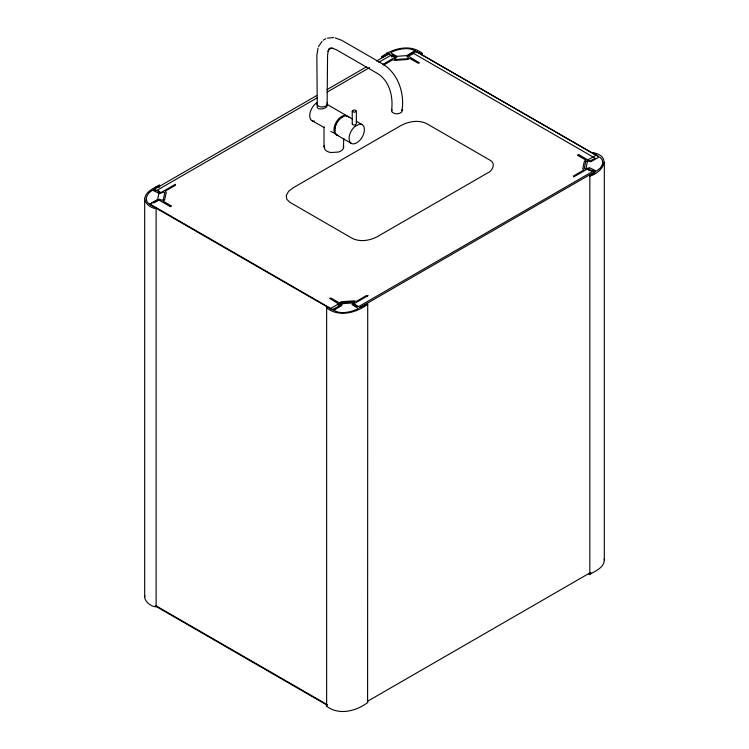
<?xml version="1.0" encoding="UTF-8"?>
<svg xmlns="http://www.w3.org/2000/svg" width="749" height="749" viewBox="0 0 749 749"><rect width="100%" height="100%" fill="white"/><g stroke="black" fill="none" stroke-linecap="round" stroke-linejoin="round"><path stroke-width="1.12" d="M144.679 199.037C145.259 203.934 151.064 208.185 155.717 208.568A1.62 0.936 0 0 0 156.12 208.391L156.12 606.643A1.62 0.936 0 0 1 155.717 606.821C151.064 606.428 145.259 602.187 144.679 597.29L144.679 199.037C145.278 191.547 153.751 188.505 159.153 185.115L160.033 185.621C147.31 189.263 158.479 190.124 160.895 192.643L175.341 184.301L175.603 185.106A1.62 0.936 0 0 1 175.303 185.34L165.276 191.135L165.866 191.922A1.432 0.833 0 0 1 166.241 192.343L164.808 199.262A2.565 1.479 0 0 1 164.022 200.189M144.679 597.29L144.838 595.801M326.171 705.876C338.37 715.698 355.719 711.344 367.3 702.843A1.62 0.936 0 0 0 367.6 702.609L367.712 303.851L359.389 307.792L595.286 171.54L593.077 170.276M367.74 702.347L367.338 701.804M584.969 161.016L585.961 160.146L578.172 155.623L578.116 154.903A1.732 1.002 0 0 1 578.612 154.566L589.95 161.072L595.24 158.264L412.765 52.917L415.611 51.269L598.367 156.466L592.88 152.824A1.62 0.936 0 0 1 593.283 152.656C611.952 156.494 602.964 172.307 589.847 176.109L588.967 175.594C601.831 171.924 590.268 171.081 588.105 168.581L573.659 176.914L573.397 176.118A1.62 0.936 0 0 1 573.697 175.884L583.771 170.051L583.134 169.293A1.432 0.833 0 0 1 582.759 168.881L584.192 161.953A2.565 1.479 0 0 1 584.978 161.026M604.321 162.187L604.321 560.43C603.666 568.182 594.753 571.159 589.238 574.708M163.329 199.543L164.799 192.643L163.638 192.156L159.546 193.56L152.478 190.152L148.583 193.242L146.261 197.446L146.767 201.434L148.92 203.84A1.601 0.927 0 0 0 150.072 204.065L157.992 199.543L159.771 199.346L161.84 200.292L163.301 199.599M585.671 161.681L584.22 168.6L585.362 169.059L589.454 167.664L596.41 171.1L600.417 167.982L602.739 163.778L602.233 159.79L600.164 157.43A1.601 0.927 0 0 0 598.928 157.159L590.764 161.756L587.16 160.923L585.727 161.597M318.035 48.067L316.864 55.267L317.239 105.122C319.786 107.697 324.589 107.575 327.126 105.047L327.566 55.183L328.418 49.94M317.286 104.28L317.239 107.5L318.381 108.671C321.059 109.691 327.659 108.333 327.182 105.057M343.791 138.322L343.314 148.677A10.261 5.926 0 0 1 338.379 152.066L330.824 152.515A9.55 5.515 0 0 1 325.075 149.753L324.017 146.87L324.495 145.4M352.245 123.885L352.245 111.189L353.537 110.084L355.101 110.075L356.346 111.152L356.346 123.857L355.054 124.905L353.491 125.008L352.395 124.371L352.414 123.379M367.74 304.094L367.6 304.356A1.62 0.936 0 0 1 367.3 304.59C355.869 312.932 338.773 317.445 326.639 307.895L326.639 706.148M316.864 103.942L317.295 102.753M356.346 111.152L354.268 112.35L352.245 111.189M335.075 37.871L341.731 40.324L382.814 64.04C398.599 73.861 405.012 94.196 401.82 111.891C399.283 114.419 394.48 114.541 391.933 111.957L391.989 109.597M318.512 46.578L322.033 41.392M327.931 51.428L330.253 48.002M324.017 146.87L324.017 127.452L324.532 126.984M323.287 40.203L325.815 38.667M329.008 49.191L330.618 48.217M391.615 52.018L391.512 52.084A2.743 1.582 0 0 0 390.791 52.833L396.923 56.512L396.586 57.533L394.526 58.825L395.238 59.499M316.733 95.563L153.714 189.675L155.923 190.948M326.864 89.711L366.345 66.914M376.475 61.072L389.639 53.469L381.662 57.664L381.4 56.868A1.62 0.936 0 0 1 381.7 56.634C393.131 48.292 410.227 43.77 422.361 53.329L422.361 55.66M316.986 97.96L157.103 190.265L159.35 191.566L157.571 199.599L149.388 204.318L332.144 309.758L340.636 305.208L329.616 298.317A1.62 0.936 0 0 1 330.019 298.149L331.227 298.205L338.988 302.68L340.57 302.119A2.621 1.507 0 0 1 342.031 301.678L354.174 300.845A1.432 0.833 0 0 1 354.904 301.061L356.215 301.435L366.317 295.612L368.105 295.593L353.481 304.094L357.161 306.481M327.107 92.118L369.613 67.579M378.722 62.317L390.866 55.304M382.833 64.508L395.556 56.999L391.839 54.743L391.839 57.083M383.685 65.032L392.719 59.817L394.096 60.154A1.432 0.833 0 0 0 394.826 60.379L406.969 59.536A2.621 1.507 0 0 0 408.42 59.096L410.012 58.544L417.773 63.019L418.981 63.075A1.62 0.936 0 0 0 419.384 62.897L408.327 56.1L412.896 54.031L413.205 53.17L416.322 51.419L421.219 53.984L422.361 53.329M153.76 202.951L159.05 200.152L170.388 206.658A1.732 1.002 0 0 0 170.884 206.321L170.912 205.666L163.039 201.078L164.031 200.198M326.639 307.895L327.781 307.24M330.197 308.71L338.379 303.982L352.292 302.961L358.621 306.613L592.384 171.652L586.046 168.001L587.825 159.968L596.017 155.24L415.208 50.857L407.025 55.576L393.103 56.606L386.774 52.945M336.235 308.307L333.389 309.955L150.914 204.599L150.811 205.067M367.469 701.326L590.221 572.723M590.643 572.779L588.873 573.8L589.847 574.352L589.847 176.109M588.967 573.846L590.849 572.76M391.624 52.018C398.534 49.059 408.589 46.681 415.143 50.969L407.671 55.351C405.04 56.812 411.145 58.132 407.072 58.722L395.332 59.555M327.463 38.18L333.558 37.525M328.97 48.694L332.987 48.273M324.017 127.452L311.94 120.664M353.706 301.678L341.535 302.587L340.411 303.429L341.956 304.459L341.853 305.47L333.867 310.18C340.196 314.664 350.682 312.108 357.488 309.131A2.743 1.582 0 0 0 358.209 308.391L352.077 304.712L352.414 303.691L354.474 302.399L353.762 301.725M331.461 47.927L336.31 49.715L377.393 73.43C389.901 81.079 393.384 97.108 391.558 110.777M335.936 133.874L330.824 131.421M588.864 168.497L588.911 170.856M326.826 104.223L347.049 115.908A10.842 6.254 -60 0 0 335.711 123.098A10.842 6.254 -60 0 0 337.378 135.11M347.873 116.376L352.639 119.128M356.449 121.329L362.16 124.634M337.031 135.148L351.328 143.405M155.951 605.763L327.341 704.706M155.446 606.072L327.163 705.212M401.876 109.523L402.26 110.702M327.182 102.679L327.566 103.858M343.594 145.718L343.791 147.207M604.143 558.997L604.321 560.43M338.379 303.982L338.379 306.322M159.153 185.115L159.153 187.456M334.943 130.691A9.643 5.571 -60 0 1 342.967 116.797M338.192 135.578A10.842 6.254 -60 0 1 337.031 122.63A10.842 6.254 -60 0 1 348.819 117.172M314.421 121.141A10.842 6.254 -60 0 1 309.843 113.885A10.842 6.254 -60 0 1 317.361 102.426M171.015 205.994L170.173 206.144L171.015 205.994M577.985 155.183L578.827 155.071L577.985 155.183M286.305 195.452L286.783 199.281L289.91 202.333L352.395 238.416C360.297 242.283 369.969 240.579 377.477 236.562L487.196 173.216C492.28 171.287 496.381 163.338 490.071 160.22L426.63 123.604C418.579 119.653 408.72 121.385 401.061 125.486L293.121 187.802L288.524 191.416L286.305 195.452M367.525 295.546L366.682 295.705L367.525 295.546M355.251 126.197L353.809 127.536A10.842 6.254 -60 0 0 349.081 138.443A10.842 6.254 -60 0 0 353.809 143.883L356.749 142.862L359.679 140.503A10.842 6.254 -60 0 0 364.407 129.596A10.842 6.254 -60 0 0 359.679 124.147L355.251 126.197"/></g></svg>
